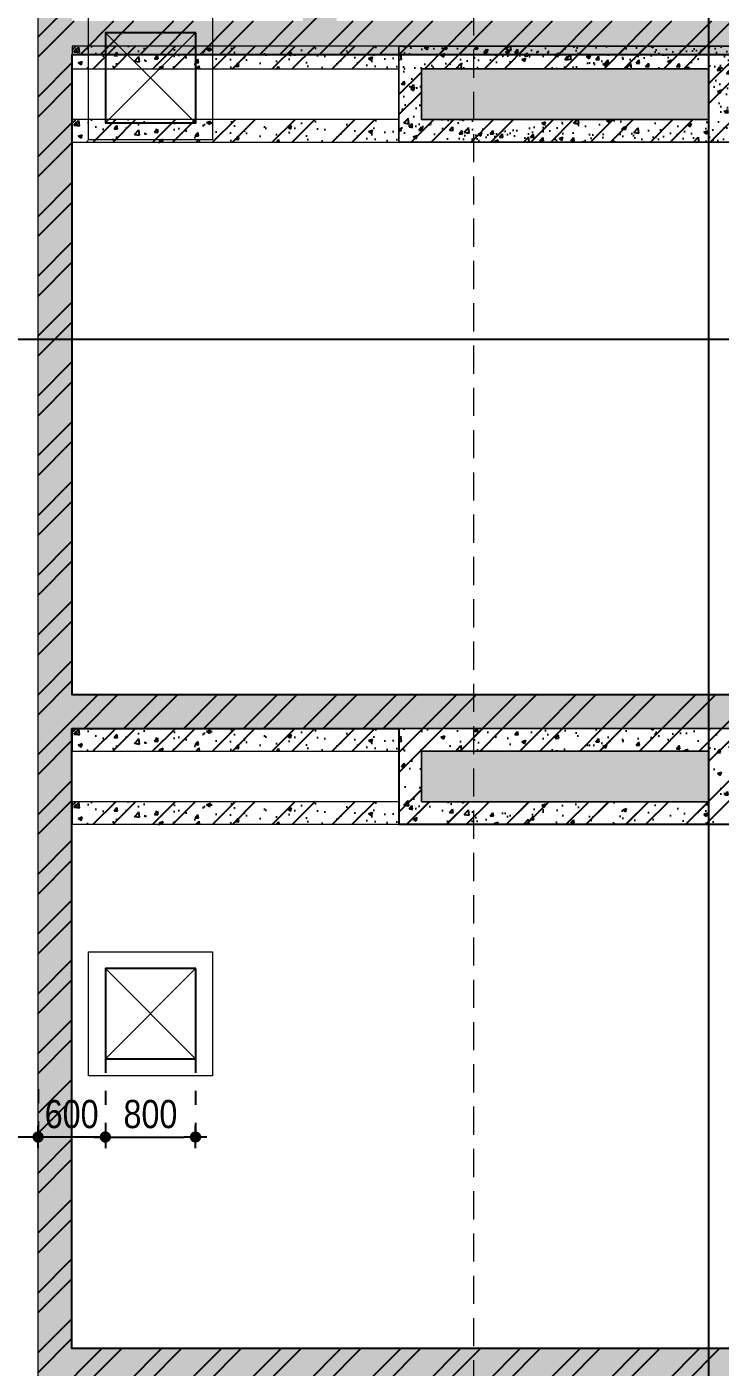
# Model space of a CAD drawing. Header units: millimetres. Extents: x -3021235 to -2791292, y 574414 to 656108.
# Drawn here: x -2932815 to -2926664, y 618246 to 630133 of the extents above; entities that cross this region are included whole.
import ezdxf
from ezdxf.enums import TextEntityAlignment as Align
from ezdxf.xclip import XClip

# ---------------------------------------------------------------- set-up
doc = ezdxf.new("R2010")
doc.units = ezdxf.units.MM
doc.header["$LTSCALE"] = 100
doc.header["$MEASUREMENT"] = 0
for name, pattern in [('$0$HIDDEN', [0.375, 0.25, -0.125]), ('A8-Chi tiet ramp doc$0$Grid Level$0$Center101', [13, 10, -1, 1, -1]), ('CHG_XX_Luoi truc$0$MB_Luoi truc$0$Center101', [13, 10, -1, 1, -1]), ('HIDDEN5', [2.8375, 1.25, -1.5875])]:
    doc.linetypes.add(name, pattern=pattern)
doc.layers.get('0').update_dxf_attribs({"lineweight": 9})
doc.layers.get('Defpoints').update_dxf_attribs({"color": 254, "lineweight": 0})
for name, color, linetype, lineweight in [("'S_General_Dim_1", 1, 'Continuous', 18), ('CHG_XX_Cot_Ham 1$0$Ap0302_PC', 150, 'Continuous', 9), ('CHG_XX_Cot_Ham 1$0$Ap0302_PC @ 1', 150, 'Continuous', 9), ('CHG_XX_Cot_Ham 1$0$Ap0302_PC @ 150', 150, 'Continuous', 9), ('CHG_XX_Cot_Ham 1$0$Ap0311_H', 8, 'Continuous', 15), ('CHG_XX_Cot_Ham 1$0$NS-DuongBao', 3, 'Continuous', 18), ('CHG_XX_Cot_Ham 1$0$Start hatch', 8, 'Continuous', 25), ('CHG_XX_Cot_Ham 1$0$Start net bao', 3, 'Continuous', 18), ('CHG_XX_Damsan_Ham 1$0$DGIONG', 4, 'Continuous', 13), ('CHG_XX_Damsan_Ham 1$0$Start hatch', 8, 'Continuous', 25), ('CHG_XX_Damsan_Ham 1$0$Start net bao', 3, 'Continuous', 18), ('Ghi chu ban ve', 3, 'Continuous', 20), ('S_Concrete_Cont_2 Normal', 2, 'Continuous', 13)]:
    doc.layers.add(name, color=color, linetype=linetype, lineweight=lineweight)
for name, color, linetype in [('A8-Chi tiet ramp doc$0$Grid Level$0$Podium Grid Line', 251, 'A8-Chi tiet ramp doc$0$Grid Level$0$Center101'), ('CHG_XX_Cot_Ham 1$0$MB Ham 2$0$Concrete Line', 6, 'Continuous'), ('CHG_XX_Cot_Ham 1$0$mb_cot tang 1-3$0$Concrete Line', 6, 'Continuous'), ('CHG_XX_Luoi truc$0$Grid', 34, 'Continuous'), ('CHG_XX_Luoi truc$0$Grid Line', 251, 'CHG_XX_Luoi truc$0$MB_Luoi truc$0$Center101'), ('Dim', 14, 'Continuous'), ('Ky hieu Truc', 1, 'Continuous')]:
    doc.layers.add(name, color=color, linetype=linetype)
doc.styles.add('$0$Title Block Bold', font='VHELVEB_0.TTF')
doc.styles.add('ARIAL', font='ARIALN.TTF')
doc.styles.add('CHG_XX_Luoi truc$0$MB_Luoi truc$0$Grid A-F$0$VNI-HelveCB', font='VHELVCB_0.TTF')
doc.dimstyles.new('RHE_100', dxfattribs={"dimscale": 100, "dimtxt": 2.5, "dimasz": 1, "dimexe": 0, "dimexo": 0, "dimgap": 0.75, "dimtad": 1, "dimdec": 0, "dimrnd": 10, "dimzin": 9, "dimdsep": 46, "dimtxsty": 'ARIAL', "dimblk1": 'DIMDOT', "dimblk2": 'DIMDOT', "dimsah": 1, "dimcen": 2, "dimdle": 3, "dimclre": 8, "dimclrt": 2, "dimadec": 0, "dimazin": 0, "dimtfac": 1, "dimtdec": 0, "dimtix": 1, "dimtmove": 2, "dimatfit": 3, "dimldrblk": 'DIMPIJL', "dimfxl": 1, "dimtvp": 1.8, "dimtolj": 1, "dimtzin": 0, "dimarcsym": 0})

# ---------------------------------------------------------------- blocks, each defined once
blk = doc.blocks.new('*U1206')
at = {"layer": 'CHG_XX_Luoi truc$0$Grid Line'}
blk.add_line((0, 0), (0, 608), dxfattribs=at)
at = {"layer": 'CHG_XX_Luoi truc$0$Grid', "lineweight": -2, "style": 'CHG_XX_Luoi truc$0$MB_Luoi truc$0$Grid A-F$0$VNI-HelveCB'}
for tag, p in [('GRIDSUB', (0, 617)), ('GRID', (0, -9))]:
    blk.add_attdef(tag, text='', height=5, dxfattribs=at).set_placement(p, align=Align.MIDDLE)
blk = doc.blocks.new('*U1208')
at = {"layer": 'CHG_XX_Luoi truc$0$Grid Line'}
blk.add_line((0, 0), (0, 438), dxfattribs=at)
at = {"layer": 'CHG_XX_Luoi truc$0$Grid', "lineweight": -2, "style": 'CHG_XX_Luoi truc$0$MB_Luoi truc$0$Grid A-F$0$VNI-HelveCB'}
for tag, p in [('GRIDSUB', (0, 447)), ('GRID', (0, -9))]:
    blk.add_attdef(tag, text='', height=5, dxfattribs=at).set_placement(p, align=Align.MIDDLE)
blk = doc.blocks.new('CHG_XX_Luoi truc')
at = {"layer": 'CHG_XX_Luoi truc$0$Grid', "xscale": 300, "yscale": 300, "zscale": 300}
blk.add_blockref('*U1206', (99550, -12747), dxfattribs=at)
at = {"layer": 'CHG_XX_Luoi truc$0$Grid', "xscale": 300.0000000000013, "yscale": 300.0000000000013, "zscale": 300.0000000000013, "rotation": 90}
blk.add_blockref('*U1208', (110703, 116150), dxfattribs=at)
blk = doc.blocks.new('*U1418')
at = {"layer": 'CHG_XX_Cot_Ham 1$0$Ap0302_PC @ 1'}
h = blk.add_hatch(color=256, dxfattribs=at)
h.dxf.hatch_style = 1
h.paths.add_polyline_path([(450, 0), (0, 0), (0, -2550), (450, -2550)])
at = {"layer": 'CHG_XX_Cot_Ham 1$0$Ap0302_PC @ 150'}
h = blk.add_hatch(color=256, dxfattribs=at)
h.dxf.hatch_style = 1
h.paths.add_polyline_path([(450, 0), (0, 0), (0, -2550), (450, -2550)])
blk = doc.blocks.new('CHG_XX_Cot_Ham 1$0$Block A_C450x2250')
at = {"layer": 'CHG_XX_Cot_Ham 1$0$Ap0302_PC'}
blk.add_lwpolyline([(450, -2550), (0, -2550), (0, 0), (450, 0)], close=True, dxfattribs=at)
blk.add_blockref('*U1418', (0, 0), dxfattribs=at)
blk = doc.blocks.new('CHG_XX_Cot_Ham 1')
at = {"layer": 'CHG_XX_Cot_Ham 1$0$Ap0311_H'}
h = blk.add_hatch(color=256, dxfattribs=at)
h.dxf.hatch_style = 1
h.paths.add_polyline_path([(99639.2, 163400), (-10900, 163400), (-10900, 85450), (-300, 85450), (-300, 84050), (32350, 84050), (32350, -9000), (103575.5, -9000), (106050, -6022), (106050, 158254.3)])
h.paths.add_polyline_path([(99533.7, 163100), (105750, 158110.4), (105750, 90450), (105650, 90450), (105650, 90450), (105750, 90450), (105750, 13850), (105750, 13825.9), (105750, -5913.6), (103434.7, -8700), (93600, -8700), (32650, -8700), (32650, 84350), (0, 84350), (0, 85750), (-10600, 85750), (-10600, 163100), (93600, 163100)], flags=16)
at = {"layer": 'CHG_XX_Cot_Ham 1$0$Start hatch'}
h = blk.add_hatch(dxfattribs=at)
h.set_pattern_fill('AR-CONC', color=256, scale=50)
h.set_pattern_definition([(50, (-50, -50), (358.6301, -31.37607), [37.5, -412.5]), (355, (-50, -50), (-69.3757, 376.0961), [30, -330]), (100.45144, (-20.1, -52.6), (289.2544, 344.72), [31.8701, -350.57106]), (46.1842, (-50, 50), (533.6207, -82.7596), [56.25, -618.75]), (96.63564, (-5.53, 43.1), (467.331, 487.0593), [47.8052, -525.8569]), (351.18416, (-50, 50), (467.331, 487.0593), [45, -495]), (21, (3e-06, 25), (298.4535, -201.30945), [37.5, -412.5]), (326, (3e-06, 25), (121.6577, 362.575), [30, -330]), (71.45144, (24.87, 8.22), (420.1112, 161.2656), [31.8701, -350.57106]), (37.5, (-50, -50), (6.07993, 166.44693), [0, -326, 0, -335, 0, -331.25]), (7.5, (-50, -50), (131.53477, 197.20586), [0, -191, 0, -318.5, 0, -126.25]), (327.5, (-161.5, -50), (266.91122, -11.27744), [0, -125, 0, -390, 0, -517.5]), (317.5, (-211.5, -50), (291.5931, 50.0525), [0, -162.5, 0, -259, 0, -367.5])])
h.paths.add_polyline_path([(105750, 127475.9), (93600, 127475), (93600, 76300), (105750.8, 76300)])
h.paths.add_polyline_path([(93900, 107200), (93900, 112700), (105450.8, 112700), (105450.8, 107200)], flags=16)
h.paths.add_polyline_path([(101300.8, 106900), (101300.8, 99800), (93900, 99800), (93900, 106900)], flags=16)
h.paths.add_polyline_path([(93900, 113000), (93900, 118675), (105450.8, 118675), (105450.8, 113000)], flags=16)
h.paths.add_polyline_path([(101600.8, 106900), (105450.8, 106900), (105450.8, 92450), (93900, 92450), (93900, 99500), (101600.8, 99500)], flags=16)
h.paths.add_polyline_path([(93900, 118975), (93900, 122500), (95950, 122500), (95950, 118975)], flags=16)
h.paths.add_polyline_path([(96250, 118975), (96250, 127175), (105450.8, 127175), (105450.8, 118975)], flags=16)
h.paths.add_polyline_path([(100150.8, 92150), (100150.8, 87350), (93900, 87350), (93900, 92150)], flags=16)
h.paths.add_polyline_path([(93900, 122800), (93900, 127175), (95950, 127175), (95950, 122800)], flags=16)
h.paths.add_polyline_path([(100450.8, 92150), (105450.8, 92150), (105450.8, 81950), (100450.8, 81950)], flags=16)
h.paths.add_polyline_path([(100150.8, 87050), (100150.8, 81950), (93900, 81950), (93900, 87050)], flags=16)
h.paths.add_polyline_path([(105450.8, 81650), (105450.8, 76600), (93900, 76600), (93900, 81650)], flags=16)
h = blk.add_hatch(dxfattribs=at)
h.set_pattern_fill('ANSI32', color=256, scale=1000, style=0)
h.paths.add_polyline_path([(93600, 76300), (105750.8, 76300), (105750.8, 127475), (93600, 127475)])
h.paths.add_polyline_path([(93900, 107200), (93900, 112700), (105450.8, 112700), (105450.8, 107200)], flags=16)
h.paths.add_polyline_path([(101300.8, 106900), (101300.8, 99800), (93900, 99800), (93900, 106900)], flags=16)
h.paths.add_polyline_path([(93900, 113000), (93900, 118675), (105450.8, 118675), (105450.8, 113000)], flags=16)
h.paths.add_polyline_path([(101600.8, 106900), (105450.8, 106900), (105450.8, 92450), (93900, 92450), (93900, 99500), (101600.8, 99500)], flags=16)
h.paths.add_polyline_path([(93900, 118975), (93900, 122500), (95950, 122500), (95950, 118975)], flags=16)
h.paths.add_polyline_path([(96250, 118975), (96250, 127175), (105450.8, 127175), (105450.8, 118975)], flags=16)
h.paths.add_polyline_path([(100150.8, 92150), (100150.8, 87350), (93900, 87350), (93900, 92150)], flags=16)
h.paths.add_polyline_path([(93900, 122800), (93900, 127175), (95950, 127175), (95950, 122800)], flags=16)
h.paths.add_polyline_path([(100450.8, 92150), (105450.8, 92150), (105450.8, 81950), (100450.8, 81950)], flags=16)
h.paths.add_polyline_path([(100150.8, 87050), (100150.8, 81950), (93900, 81950), (93900, 87050)], flags=16)
h.paths.add_polyline_path([(105450.8, 81650), (105450.8, 76600), (93900, 76600), (93900, 81650)], flags=16)
h = blk.add_hatch(dxfattribs=at)
h.set_pattern_fill('AR-CONC', color=256, scale=50)
h.set_pattern_definition([(50, (-2213768.6, 584766.82), (358.63009, -31.376067), [37.5, -412.5]), (355, (-2213768.6, 584766.82), (-69.375667, 376.096067), [30, -330]), (100.451444, (-2213738.7, 584764.2), (289.254423, 344.719995), [31.870096, -350.571056]), (46.1842, (-2213768.6, 584866.8), (533.620665, -82.75964), [56.25, -618.75]), (96.635635, (-2213724.1, 584859.9), (467.33097, 487.0593), [47.80517, -525.85688]), (351.184164, (-2213768.6, 584866.8), (467.33097, 487.0593), [45, -495]), (21, (-2213718.6, 584841.82), (298.453526, -201.309445), [37.5, -412.5]), (326, (-2213718.6, 584841.82), (121.657666, 362.57502), [30, -330]), (71.451445, (-2213693.72, 584825.05), (420.11119, 161.265576), [31.870095, -350.571056]), (37.5, (-2213768.59, 584766.82), (6.079928, 166.446927), [0, -326, 0, -335, 0, -331.25]), (7.5, (-2213768.59, 584766.82), (131.534769, 197.205856), [0, -191, 0, -318.5, 0, -126.25]), (327.5, (-2213880.09, 584766.82), (266.911218, -11.277436), [0, -125, 0, -390, 0, -517.5]), (317.5, (-2213930.1, 584766.82), (291.593085, 50.052491), [0, -162.5, 0, -259, 0, -367.5])])
h.paths.add_polyline_path([(96800.8, 117900), (99750.8, 117900), (99750.8, 118750), (96800.8, 118750)])
h.paths.add_polyline_path([(97000.8, 118100), (99550.8, 118100), (99550.8, 118550), (97000.8, 118550)], flags=16)
h = blk.add_hatch(dxfattribs=at)
h.set_pattern_fill('ANSI32', color=256, scale=1000, style=0)
h.paths.add_polyline_path([(99550.8, 118100), (97000.8, 118100), (97000.8, 118550), (99550.8, 118550)], flags=16)
h.paths.add_polyline_path([(99750.8, 117900), (96800.8, 117900), (96800.8, 118750), (99750.8, 118750)])
h = blk.add_hatch(dxfattribs=at)
h.set_pattern_fill('AR-CONC', color=256, scale=50)
h.set_pattern_definition([(50, (-50, -50), (358.6301, -31.37607), [37.5, -412.5]), (355, (-50, -50), (-69.3757, 376.0961), [30, -330]), (100.45144, (-20.1, -52.6), (289.2544, 344.72), [31.8701, -350.57106]), (46.1842, (-50, 50), (533.6207, -82.7596), [56.25, -618.75]), (96.63564, (-5.53, 43.1), (467.331, 487.0593), [47.8052, -525.8569]), (351.18416, (-50, 50), (467.331, 487.0593), [45, -495]), (21, (3e-06, 25), (298.4535, -201.30945), [37.5, -412.5]), (326, (3e-06, 25), (121.6577, 362.575), [30, -330]), (71.45144, (24.87, 8.22), (420.1112, 161.2656), [31.8701, -350.57106]), (37.5, (-50, -50), (6.07993, 166.44693), [0, -326, 0, -335, 0, -331.25]), (7.5, (-50, -50), (131.53477, 197.20586), [0, -191, 0, -318.5, 0, -126.25]), (327.5, (-161.5, -50), (266.91122, -11.27744), [0, -125, 0, -390, 0, -517.5]), (317.5, (-211.5, -50), (291.5931, 50.0525), [0, -162.5, 0, -259, 0, -367.5])])
h.paths.add_polyline_path([(99550.8, 118100), (97000.8, 118100), (97000.8, 118550), (99550.8, 118550)], flags=16)
h.paths.add_polyline_path([(99750.8, 117900), (96800.8, 117900), (96800.8, 118750), (99750.8, 118750)])
h = blk.add_hatch(dxfattribs=at)
h.set_pattern_fill('AR-CONC', color=256, scale=50)
h.set_pattern_definition([(50, (-2213768.6, 578716.82), (358.63009, -31.376067), [37.5, -412.5]), (355, (-2213768.6, 578716.82), (-69.375667, 376.096067), [30, -330]), (100.451444, (-2213738.7, 578714.2), (289.254423, 344.719995), [31.870096, -350.571056]), (46.1842, (-2213768.6, 578816.8), (533.620665, -82.75964), [56.25, -618.75]), (96.635635, (-2213724.1, 578809.9), (467.33097, 487.0593), [47.80517, -525.85688]), (351.184164, (-2213768.6, 578816.8), (467.33097, 487.0593), [45, -495]), (21, (-2213718.6, 578791.82), (298.453526, -201.309445), [37.5, -412.5]), (326, (-2213718.6, 578791.82), (121.657666, 362.57502), [30, -330]), (71.451445, (-2213693.72, 578775.05), (420.11119, 161.265576), [31.870095, -350.571056]), (37.5, (-2213768.59, 578716.82), (6.079928, 166.446927), [0, -326, 0, -335, 0, -331.25]), (7.5, (-2213768.59, 578716.82), (131.534769, 197.205856), [0, -191, 0, -318.5, 0, -126.25]), (327.5, (-2213880.09, 578716.82), (266.911218, -11.277436), [0, -125, 0, -390, 0, -517.5]), (317.5, (-2213930.1, 578716.82), (291.593085, 50.052491), [0, -162.5, 0, -259, 0, -367.5])])
h.paths.add_polyline_path([(96800.8, 111850), (99750.8, 111850), (99750.8, 112700), (96800.8, 112700)])
h.paths.add_polyline_path([(97000.8, 112050), (99550.8, 112050), (99550.8, 112500), (97000.8, 112500)], flags=16)
h = blk.add_hatch(dxfattribs=at)
h.set_pattern_fill('ANSI32', color=256, scale=1000, style=0)
h.paths.add_polyline_path([(99550.8, 112050), (97000.8, 112050), (97000.8, 112500), (99550.8, 112500)], flags=16)
h.paths.add_polyline_path([(99750.8, 111850), (96800.8, 111850), (96800.8, 112700), (99750.8, 112700)])
h = blk.add_hatch(dxfattribs=at)
h.set_pattern_fill('ANSI32', color=256, scale=1000, style=0)
h.set_pattern_definition([(45, (-50, -50), (-265.165, 265.165), []), (45, (126.78, -50), (-265.165, 265.165), [])])
h.paths.add_polyline_path([(99550.8, 112050), (97000.8, 112050), (97000.8, 112500), (99550.8, 112500)], flags=16)
h.paths.add_polyline_path([(99750.8, 111850), (96800.8, 111850), (96800.8, 112700), (99750.8, 112700)])
at = {"layer": 'CHG_XX_Cot_Ham 1$0$MB Ham 2$0$Concrete Line'}
for points in [[(105450.8, 118675), (93900, 118675), (93900, 113000), (105450.8, 113000)], [(93900, 112700), (96800.8, 112700), (96800.8, 111850), (99750.8, 111850), (99750.8, 112700), (105450.8, 112700), (105450.8, 107200), (93900, 107200)]]:
    blk.add_lwpolyline(points, close=True, dxfattribs=at)
at = {"layer": 'CHG_XX_Cot_Ham 1$0$NS-DuongBao'}
for points in [[(93600, 127475), (105750.8, 127475), (105750.8, 76300), (93600, 76300)], [(93900, 118675), (96800.8, 118675), (96800.8, 117900), (99750.8, 117900), (99750.8, 118675), (105450.8, 118675), (105450.8, 113000), (93900, 113000)], [(96800.8, 118750), (99750.8, 118750), (99750.8, 117900), (96800.8, 117900)], [(99750.8, 117900), (96800.8, 117900), (96800.8, 118675), (99750.8, 118675)], [(99550.8, 118100), (97000.8, 118100), (97000.8, 118550), (99550.8, 118550)], [(93900, 112700), (93900, 107200), (105450.8, 107200), (105450.8, 112700)], [(96800.8, 112700), (99750.8, 112700), (99750.8, 111850), (96800.8, 111850)], [(99550.8, 112050), (97000.8, 112050), (97000.8, 112500), (99550.8, 112500)]]:
    blk.add_lwpolyline(points, close=True, dxfattribs=at)
at = {"layer": 'CHG_XX_Cot_Ham 1$0$Start net bao', "color": 1}
for points in [[(96800.8, 117900), (99750.8, 117900), (99750.8, 118750), (96800.8, 118750)], [(97000.8, 118550), (99550.8, 118550), (99550.8, 118100), (97000.8, 118100)], [(96800.8, 111850), (99750.8, 111850), (99750.8, 112700), (96800.8, 112700)], [(97000.8, 112500), (99550.8, 112500), (99550.8, 112050), (97000.8, 112050)]]:
    blk.add_lwpolyline(points, close=True, dxfattribs=at)
at = {"layer": 'CHG_XX_Cot_Ham 1$0$Ap0302_PC', "xscale": -1, "rotation": 90}
for p in [(97000, 118550), (97000, 112500)]:
    blk.add_blockref('CHG_XX_Cot_Ham 1$0$Block A_C450x2250', p, dxfattribs=at)
at = {"layer": 'CHG_XX_Cot_Ham 1$0$mb_cot tang 1-3$0$Concrete Line'}
blk.add_blockref('CHG_XX_Luoi truc', (0, 0), dxfattribs=at)
blk = doc.blocks.new('CHG_XX_Damsan_Ham 1', base_point=(3089256, -609981))
at = {"layer": 'CHG_XX_Damsan_Ham 1$0$Start hatch'}
h = blk.add_hatch(dxfattribs=at)
h.set_pattern_fill('ANSI32', color=256, scale=1000, style=0)
h.set_pattern_definition([(45, (-94.4, 105732.12), (-265.165, 265.165), []), (45, (82.4, 105732.12), (-265.165, 265.165), [])])
h.paths.add_polyline_path([(93901, 118550), (96706, 118553), (96706, 118753), (93901, 118750)])
h = blk.add_hatch(dxfattribs=at)
h.set_pattern_fill('AR-CONC', color=256, scale=50)
h.set_pattern_definition([(50, (0.84, 106200), (358.6301, -31.3761), [37.5, -412.5]), (355, (0.84, 106200), (-69.3757, 376.096), [30, -330]), (100.45144, (30.73, 106197.4), (289.2544, 344.72), [31.8701, -350.571]), (46.1842, (0.84, 106300), (533.6207, -82.7596), [56.25, -618.75]), (96.63564, (45.3, 106293.1), (467.331, 487.0593), [47.8052, -525.857]), (351.18416, (0.84, 106300), (467.331, 487.0593), [45, -495]), (21, (50.84, 106275), (298.4535, -201.30945), [37.5, -412.5]), (326, (50.84, 106275), (121.6577, 362.575), [30, -330]), (71.45144, (75.7, 106258.22), (420.1112, 161.2656), [31.8701, -350.571]), (37.5, (0.84, 106200), (6.07993, 166.44693), [0, -326, 0, -335, 0, -331.25]), (7.5, (0.84, 106200), (131.53477, 197.20586), [0, -191, 0, -318.5, 0, -126.25]), (327.5, (-110.66, 106200), (266.91122, -11.27744), [0, -125, 0, -390, 0, -517.5]), (317.5, (-160.66, 106200), (291.5931, 50.0525), [0, -162.5, 0, -259, 0, -367.5])])
h.paths.add_polyline_path([(93901, 118550), (96802, 118550), (96802, 118750), (93901, 118750)])
h = blk.add_hatch(dxfattribs=at)
h.set_pattern_fill('ANSI32', color=256, scale=1000, style=0)
h.set_pattern_definition([(45, (-94.4, 105082.12), (-265.165, 265.165), []), (45, (82.4, 105082.12), (-265.165, 265.165), [])])
h.paths.add_polyline_path([(93901, 117900), (96706, 117903), (96706, 118103), (93901, 118100)])
h = blk.add_hatch(dxfattribs=at)
h.set_pattern_fill('AR-CONC', color=256, scale=50)
h.set_pattern_definition([(50, (0.84, 105550), (358.6301, -31.3761), [37.5, -412.5]), (355, (0.84, 105550), (-69.3757, 376.096), [30, -330]), (100.45144, (30.73, 105547.4), (289.2544, 344.72), [31.8701, -350.571]), (46.1842, (0.84, 105650), (533.6207, -82.7596), [56.25, -618.75]), (96.63564, (45.3, 105643.1), (467.331, 487.0593), [47.8052, -525.857]), (351.18416, (0.84, 105650), (467.331, 487.0593), [45, -495]), (21, (50.84, 105625), (298.4535, -201.30945), [37.5, -412.5]), (326, (50.84, 105625), (121.6577, 362.575), [30, -330]), (71.45144, (75.7, 105608.22), (420.1112, 161.2656), [31.8701, -350.571]), (37.5, (0.84, 105550), (6.07993, 166.44693), [0, -326, 0, -335, 0, -331.25]), (7.5, (0.84, 105550), (131.53477, 197.20586), [0, -191, 0, -318.5, 0, -126.25]), (327.5, (-110.66, 105550), (266.91122, -11.27744), [0, -125, 0, -390, 0, -517.5]), (317.5, (-160.66, 105550), (291.5931, 50.0525), [0, -162.5, 0, -259, 0, -367.5])])
h.paths.add_polyline_path([(93901, 117900), (96802, 117900), (96802, 118100), (93901, 118100)])
h = blk.add_hatch(dxfattribs=at)
h.set_pattern_fill('ANSI32', color=256, scale=1000, style=0)
h.set_pattern_definition([(45, (-94.4, 99682.12), (-265.165, 265.165), []), (45, (82.4, 99682.12), (-265.165, 265.165), [])])
h.paths.add_polyline_path([(93901, 112500), (96706, 112503), (96706, 112703), (93901, 112700)])
h = blk.add_hatch(dxfattribs=at)
h.set_pattern_fill('AR-CONC', color=256, scale=50)
h.set_pattern_definition([(50, (0.84, 100150), (358.6301, -31.3761), [37.5, -412.5]), (355, (0.84, 100150), (-69.3757, 376.096), [30, -330]), (100.45144, (30.73, 100147.4), (289.2544, 344.72), [31.8701, -350.571]), (46.1842, (0.84, 100250), (533.6207, -82.7596), [56.25, -618.75]), (96.63564, (45.3, 100243.1), (467.331, 487.0593), [47.8052, -525.857]), (351.18416, (0.84, 100250), (467.331, 487.0593), [45, -495]), (21, (50.84, 100225), (298.4535, -201.30945), [37.5, -412.5]), (326, (50.84, 100225), (121.6577, 362.575), [30, -330]), (71.45144, (75.7, 100208.22), (420.1112, 161.2656), [31.8701, -350.571]), (37.5, (0.84, 100150), (6.07993, 166.44693), [0, -326, 0, -335, 0, -331.25]), (7.5, (0.84, 100150), (131.53477, 197.20586), [0, -191, 0, -318.5, 0, -126.25]), (327.5, (-110.66, 100150), (266.91122, -11.27744), [0, -125, 0, -390, 0, -517.5]), (317.5, (-160.66, 100150), (291.5931, 50.0525), [0, -162.5, 0, -259, 0, -367.5])])
h.paths.add_polyline_path([(93901, 112500), (96802, 112500), (96802, 112700), (93901, 112700)])
h = blk.add_hatch(dxfattribs=at)
h.set_pattern_fill('ANSI32', color=256, scale=1000, style=0)
h.set_pattern_definition([(45, (-94.4, 99032.12), (-265.165, 265.165), []), (45, (82.4, 99032.12), (-265.165, 265.165), [])])
h.paths.add_polyline_path([(93901, 111850), (96706, 111853), (96706, 112053), (93901, 112050)])
h = blk.add_hatch(dxfattribs=at)
h.set_pattern_fill('AR-CONC', color=256, scale=50)
h.set_pattern_definition([(50, (0.84, 99500), (358.6301, -31.3761), [37.5, -412.5]), (355, (0.84, 99500), (-69.3757, 376.096), [30, -330]), (100.45144, (30.73, 99497.4), (289.2544, 344.72), [31.8701, -350.571]), (46.1842, (0.84, 99600), (533.6207, -82.7596), [56.25, -618.75]), (96.63564, (45.3, 99593.1), (467.331, 487.0593), [47.8052, -525.857]), (351.18416, (0.84, 99600), (467.331, 487.0593), [45, -495]), (21, (50.84, 99575), (298.4535, -201.30945), [37.5, -412.5]), (326, (50.84, 99575), (121.6577, 362.575), [30, -330]), (71.45144, (75.7, 99558.22), (420.1112, 161.2656), [31.8701, -350.571]), (37.5, (0.84, 99500), (6.07993, 166.44693), [0, -326, 0, -335, 0, -331.25]), (7.5, (0.84, 99500), (131.53477, 197.20586), [0, -191, 0, -318.5, 0, -126.25]), (327.5, (-110.66, 99500), (266.91122, -11.27744), [0, -125, 0, -390, 0, -517.5]), (317.5, (-160.66, 99500), (291.5931, 50.0525), [0, -162.5, 0, -259, 0, -367.5])])
h.paths.add_polyline_path([(93901, 111850), (96802, 111850), (96802, 112050), (93901, 112050)])
at = {"layer": 'CHG_XX_Damsan_Ham 1$0$Start net bao', "color": 1}
for points in [[(93901, 118550), (96802, 118550), (96802, 118750), (93901, 118750)], [(93901, 117900), (96802, 117900), (96802, 118100), (93901, 118100)], [(93901, 112500), (96802, 112500), (96802, 112700), (93901, 112700)], [(93901, 111850), (96802, 111850), (96802, 112050), (93901, 112050)]]:
    blk.add_lwpolyline(points, close=True, dxfattribs=at)
at = {"layer": 'CHG_XX_Damsan_Ham 1$0$DGIONG'}
blk.add_blockref('CHG_XX_Cot_Ham 1', (0, 0), dxfattribs=at)
blk = doc.blocks.new('111')
at = {"layer": "'S_General_Dim_1"}
for p, q in [((400, 400), (-400, -400)), ((-400, 400), (400, -400))]:
    blk.add_line(p, q, dxfattribs=at)
at = {"layer": 'S_Concrete_Cont_2 Normal'}
for points in [[(-550, 550), (550, 550), (550, -550), (-550, -550)], [(-400, 400), (400, 400), (400, -400), (-400, -400)]]:
    blk.add_lwpolyline(points, close=True, dxfattribs=at)
blk = doc.blocks.new('DIMDOT')
for p, q in [((1, 0), (-1, 0)), ((0, -1), (0, 1))]:
    blk.add_line(p, q)
at = {"const_width": 0.5}
blk.add_lwpolyline([(-0.25, 0, 1), (0.25, 0, 1)], format="xyb", close=True, dxfattribs=at)
blk = doc.blocks.new('*D376')
at = {"layer": 'Defpoints', "color": 0, "transparency": 16777216}
for p in [(-2932118, 620981), (-2931318, 620981), (-2931318, 620287)]:
    blk.add_point(p, dxfattribs=at)
at = {"layer": 'Ky hieu Truc', "color": 8, "linetype": 'HIDDEN5', "lineweight": -2, "transparency": 16777216}
for p, q in [((-2932118, 620981), (-2932118, 620287)), ((-2931318, 620981), (-2931318, 620287))]:
    blk.add_line(p, q, dxfattribs=at)
at = {"layer": 'Ky hieu Truc', "color": 0, "lineweight": -2, "transparency": 16777216}
blk.add_line((-2932018, 620287), (-2931418, 620287), dxfattribs=at)
at = {"layer": 'Ky hieu Truc', "color": 0, "lineweight": -2, "transparency": 16777216, "xscale": 100, "yscale": 100, "zscale": 100, "rotation": 180}
blk.add_blockref('DIMDOT', (-2932118, 620287), dxfattribs=at)
at = {"layer": 'Ky hieu Truc', "color": 0, "lineweight": -2, "transparency": 16777216, "xscale": 100, "yscale": 100, "zscale": 100}
blk.add_blockref('DIMDOT', (-2931318, 620287), dxfattribs=at)
at = {"layer": 'Ky hieu Truc', "color": 2, "transparency": 16777216, "insert": (-2931718, 620489), "char_height": 250, "attachment_point": 5, "style": 'ARIAL'}
blk.add_mtext('\\A1;800', dxfattribs=at)
blk = doc.blocks.new('DIMPIJL')
at = {"linetype": 'ByBlock'}
blk.add_solid([(-2.5, 0.42), (-2.5, -0.42), (0, 0)], dxfattribs=at)
blk = doc.blocks.new('*D377')
at = {"layer": 'Defpoints', "color": 0, "transparency": 16777216}
for p in [(-2932118, 620981), (-2932715, 620711), (-2932715, 620287)]:
    blk.add_point(p, dxfattribs=at)
at = {"layer": 'Ky hieu Truc', "color": 8, "linetype": 'HIDDEN5', "lineweight": -2, "transparency": 16777216}
for p, q in [((-2932118, 620981), (-2932118, 620287)), ((-2932715, 620711), (-2932715, 620287))]:
    blk.add_line(p, q, dxfattribs=at)
at = {"layer": 'Ky hieu Truc', "color": 0, "lineweight": -2, "transparency": 16777216}
for p, q in [((-2932815, 620287), (-2932915, 620287)), ((-2932118, 620287), (-2932715, 620287)), ((-2932018, 620287), (-2931918, 620287))]:
    blk.add_line(p, q, dxfattribs=at)
at = {"layer": 'Ky hieu Truc', "color": 0, "lineweight": -2, "transparency": 16777216, "xscale": 100, "yscale": 100, "zscale": 100}
blk.add_blockref('DIMDOT', (-2932715, 620287), dxfattribs=at)
at = {"layer": 'Ky hieu Truc', "color": 0, "lineweight": -2, "transparency": 16777216, "xscale": 100, "yscale": 100, "zscale": 100, "rotation": 180}
blk.add_blockref('DIMDOT', (-2932118, 620287), dxfattribs=at)
at = {"layer": 'Ky hieu Truc', "color": 2, "transparency": 16777216, "insert": (-2932417, 620489), "char_height": 250, "attachment_point": 5, "style": 'ARIAL'}
blk.add_mtext('\\A1;600', dxfattribs=at)
blk = doc.blocks.new('*U254')
at = {"linetype": '$0$HIDDEN', "ltscale": 10}
blk.add_line((0, 600), (0, 53207), dxfattribs=at)
at = {"style": '$0$Title Block Bold', "flags": 8}
blk.add_attdef('VIEWNUMBER', text='', height=300, dxfattribs=at).set_placement((0, 0), align=Align.BOTTOM_CENTER)
blk.add_attdef('DRAWINGREFERENCE', text='', height=250, dxfattribs=at).set_placement((0, -120), align=Align.TOP_CENTER)

msp = doc.modelspace()

# ---------------------------------------------------------------- linework, layer by layer
at = {"layer": 'Dim'}
for points in [[(-2931315.7, 630080.9), (-2932115.7, 630080.9), (-2932115.7, 629280.9), (-2931315.7, 629280.9)], [(-2931316, 621780.6), (-2932116, 621780.6), (-2932116, 620980.6), (-2931316, 620980.6)]]:
    msp.add_lwpolyline(points, close=True, dxfattribs=at)

# ---------------------------------------------------------------- block references
at = {"layer": "'S_General_Dim_1"}
for p in [(-2931718.1, 629680.9), (-2931718.1, 621380.6)]:
    msp.add_blockref('111', p, dxfattribs=at)
at = {"layer": 'A8-Chi tiet ramp doc$0$Grid Level$0$Podium Grid Line'}
ref = msp.add_blockref('CHG_XX_Damsan_Ham 1', (62941.5, -98770.6), dxfattribs=at)
XClip(ref).set_block_clipping_path([(93170.3433262068, 75208.4113567047), (106650.0424245549, 128471.1150953922)])
at = {"layer": 'Ghi chu ban ve'}
msp.add_blockref('*U254', (-2928848.8, 586331.7), dxfattribs=at)

# ---------------------------------------------------------------- dimensions: what is measured, and where the dimension line sits
at = {"layer": 'Ky hieu Truc'}
for base, p2, picture, middle in [((-2932715.2, 620286.5), (-2932715.2, 620710.6), '*D377', (-2932416.6, 620489.2)), ((-2931318.1, 620286.5), (-2931318.1, 620980.6), '*D376', (-2931718.1, 620489.2))]:
    dim = msp.add_linear_dim(base=base, p1=(-2932118.1, 620980.6), p2=p2, dimstyle='RHE_100', dxfattribs=at)
    dim.commit()
    dim.dimension.update_dxf_attribs({"geometry": picture, "text_midpoint": middle})

doc.saveas('drawing.dxf')
